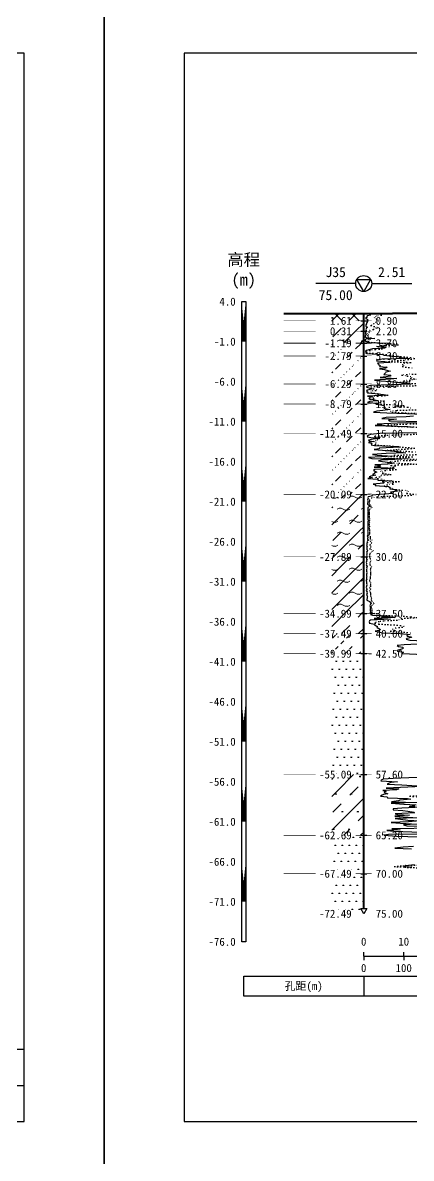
# Model space of a CAD drawing. Extents: x -37 to 3540, y -1485 to 297.
# Drawn here: x 1302.6 to 1399.8, y -291.2 to -7.4 of the extents above; entities that cross this region are included whole.
import ezdxf
from ezdxf.enums import TextEntityAlignment as Align

# ---------------------------------------------------------------- set-up
doc = ezdxf.new("R2010")
doc.units = 0
doc.linetypes.add('DOT', pattern=[6.35, 0, -6.35])
doc.layers.get('0').update_dxf_attribs({"linetype": 'CONTINUOUS'})
for name, color, linetype in [('CURVE', 200, 'CONTINUOUS'), ('FRAME', 7, 'CONTINUOUS'), ('HOLE', 41, 'CONTINUOUS'), ('RULER', 7, 'CONTINUOUS'), ('STRATUM', 241, 'CONTINUOUS')]:
    doc.layers.add(name, color=color, linetype=linetype)
doc.layers.add('HATCH', color=7, linetype='CONTINUOUS', lineweight=13)
doc.styles.add('ST', font='')
doc.styles.get('ST').set_extended_font_data('SimSun')
pattern_1 = [(45, (1478.7585, -297), (-4.24264, 4.24264), [10, 0]), (45, (1479.8195, -300.182), (-2.12132, 6.36396), [3, -3])]
pattern_2 = [(45, (1478.7585, -297), (-4.24264, 4.24264), [10, 0]), (45, (1479.8195, -300.182), (-2.12132, 6.36396), [3, -3]), (26.565, (1479.8326, -297.2536), (5.999823, 5.999812), [0.567, -12.849]), (0, (1479.2656, -297.2536), (0, 6), [0.567, -5.433]), (26.565, (1477.1772, -297), (5.999823, 5.999812), [0.567, -12.849]), (0, (1477.6843, -296.7464), (0, 6), [0.567, -5.433]), (153.435, (1479.2656, -297.2536), (-5.999818, -5e-06), [1.134, -12.2826]), (26.565, (1482.8326, -294.2536), (5.999823, 5.999812), [0.567, -12.849]), (0, (1482.2656, -294.2536), (0, 6), [0.567, -5.433]), (26.565, (1480.1772, -294), (5.999823, 5.999812), [0.567, -12.849]), (0, (1480.6843, -293.7464), (0, 6), [0.567, -5.433]), (153.435, (1482.2656, -294.2536), (-5.999818, -5e-06), [1.134, -12.2826])]
pattern_3 = [(45, (1478.7585, -297), (-7e-07, 6.99998), [1.97196, -7.92754]), (45, (1481.5713, -294.171), (-7e-07, 6.99998), [1.99367, -7.90583]), (45, (1483.826, -291.918), (-7e-07, 6.99998), [1.8136, -8.08588]), (26.565, (1478.7585, -293.5), (7, 7), [0.0965, -15.55598]), (36.8699, (1479.4585, -292.8), (7, 7), [0.19775, -34.80225]), (315, (1482.2585, -290.024), (6.99998, 1e-06), [0.03305, -9.86644]), (26.565, (1482.2585, -297), (7, 7), [0.14475, -15.50773]), (26.565, (1482.9585, -296.3), (7, 7), [0.10528, -15.5472]), (90, (1483.3085, -295.95), (-7, -5e-07), [0.02877, -6.97123]), (26.565, (1483.6585, -295.6), (7, 7), [0.091, -31.21394]), (36.8699, (1484.3585, -294.9), (7, 7), [0.1107, -34.8893]), (45, (1485.0585, -294.2), (-2e-07, 6.99998), [0.10911, -9.79038]), (315, (1485.6726, -293.452), (6.99998, 1e-06), [0.03305, -9.86644]), (36.8699, (1480.1585, -292.1), (7, 7), [0.10224, -34.89776]), (53.1301, (1480.8585, -291.4), (14, 21), [0.13438, -34.86562]), (53.1301, (1481.5585, -290.7), (14, 21), [0.12625, -34.87375])]
pattern_4 = [(82.875, (1477.9239, -298.206), (0.000369, 10.000176), [0.0893, -80.5337]), (143.13, (1478.0249, -298.2818), (-29.999964, 20.000054), [0.12627, -49.87373]), (172.875, (1478.2021, -298.304), (-70.000246, 9.99966), [0.17857, -80.44443]), (206.565, (1478.3805, -298.2147), (-9.9997, -9.99969), [0.19954, -22.16046]), (243.435, (1478.4698, -298.0363), (9e-06, -9.9997), [0.19954, -22.16146]), (255.964, (1478.559, -297.679), (-0.0002, -9.9995), [0.36813, -40.86287]), (255.964, (1478.869, -296.439), (-0.0002, -9.9995), [1.2784, -39.9526]), (255.964, (1478.9376, -296.165), (-0.0002, -9.9995), [0.28235, -40.94865]), (216.87, (1479.1278, -295.9108), (-9.999982, -10.000018), [0.12627, -49.87373]), (243.435, (1479.027, -295.9865), (9e-06, -9.9997), [0.19954, -22.16146]), (206.565, (1479.3063, -295.8215), (-9.9997, -9.99969), [0.19954, -22.16046]), (172.875, (1479.4835, -295.8437), (-70.000246, 9.99966), [0.17857, -80.44443]), (143.13, (1479.5845, -295.9194), (-29.999964, 20.000054), [0.12627, -49.87373]), (82.875, (1479.5734, -296.008), (0.000369, 10.000176), [0.0893, -80.5337]), (0, (1478.429, -296.66), (0, 10), [0.89286, -9.10714]), (0, (1478.7835, -297), (1, 2), [0, -1.75]), (0, (1478.7585, -296.975), (1, 2), [0, -1.75]), (0, (1478.7585, -297), (1, 2), [0, -1.75]), (0, (1478.7335, -297), (1, 2), [0, -1.75]), (0, (1478.7585, -297.025), (1, 2), [0, -1.75])]

# ---------------------------------------------------------------- blocks, each defined once
blk = doc.blocks.new('图签_A3长')
for p, q in [((0, 18), (-380, 18)), ((0, 0), (0, 18)), ((-320, 9), (0, 9)), ((-380, 0), (0, 0))]:
    blk.add_line(p, q)
at = {"style": 'ST'}
for tag, p in [('01＿单位名称', (-349.98, 8.36)), ('02＿工程名称', (-271.3, 5.16)), ('04＿工程编号', (-176.51, 4.65)), ('05＿日期', (-35.59, 4.65)), ('06＿图号', (-11.16, 4.91))]:
    blk.add_attdef(tag, text='', height=3.5, dxfattribs=at).set_placement(p, align=Align.MIDDLE_CENTER)
at = {"style": 'ST', "width": 0.85}
blk.add_attdef('03＿图件名称', text='', height=3, dxfattribs=at).set_placement((-205.49, 5.05), align=Align.MIDDLE_CENTER)
blk = doc.blocks.new('H_cpt_hole')
for p, q in [((-1.73, 1), (1.73, 1)), ((0, -2), (-1.73, 1)), ((1.73, 1), (0, -2))]:
    blk.add_line(p, q)
blk.add_circle((0, 0), 2)

msp = doc.modelspace()

# ---------------------------------------------------------------- hatches: boundary and pattern name
at = {"layer": 'HATCH'}
h = msp.add_hatch(dxfattribs=at)
h.set_pattern_fill('STT', color=50, style=0)
h.set_pattern_definition([(45, (1478.7585, -297), (-2.12132, 2.12132), [10, 0]), (135, (1478.7585, -297), (-2.12132, -2.12132), [10, 0])])
h.paths.add_polyline_path([(1387.85, -80.08), (1379.85, -80.08), (1379.85, -81.88), (1387.85, -81.88)])
h.paths.add_polyline_path([(1378.64, -83.36), (1385.34, -83.36), (1385.34, -80.43), (1378.64, -80.43)], flags=9)
h = msp.add_hatch(dxfattribs=at)
h.set_pattern_fill('FZNT', color=32, style=0)
h.set_pattern_definition(pattern_1)
h.paths.add_polyline_path([(1387.85, -81.88), (1379.85, -81.88), (1379.85, -84.48), (1387.85, -84.48)])
h.paths.add_polyline_path([(1378.64, -85.96), (1385.34, -85.96), (1385.34, -83.03), (1378.64, -83.03)], flags=9)
h.paths.add_polyline_path([(1378.64, -83.36), (1385.34, -83.36), (1385.34, -80.43), (1378.64, -80.43)], flags=9)
h = msp.add_hatch(dxfattribs=at)
h.set_pattern_fill('YNFNT', color=251, style=0)
h.set_pattern_definition(pattern_2)
h.paths.add_polyline_path([(1387.85, -84.48), (1379.85, -84.48), (1379.85, -87.48), (1387.85, -87.48)])
h.paths.add_polyline_path([(1377.21, -88.96), (1385.34, -88.96), (1385.34, -86.03), (1377.21, -86.03)], flags=9)
h.paths.add_polyline_path([(1378.64, -85.96), (1385.34, -85.96), (1385.34, -83.03), (1378.64, -83.03)], flags=9)
h = msp.add_hatch(dxfattribs=at)
h.set_pattern_fill('SZFT', color=52, style=0)
h.set_pattern_definition(pattern_3)
h.paths.add_polyline_path([(1387.85, -87.48), (1379.85, -87.48), (1379.85, -90.68), (1387.85, -90.68)])
h.paths.add_polyline_path([(1377.21, -92.16), (1385.34, -92.16), (1385.34, -89.23), (1377.21, -89.23)], flags=9)
h.paths.add_polyline_path([(1377.21, -88.96), (1385.34, -88.96), (1385.34, -86.03), (1377.21, -86.03)], flags=9)
h = msp.add_hatch(dxfattribs=at)
h.set_pattern_fill('SZFT', color=52, style=0)
h.set_pattern_definition(pattern_3)
h.paths.add_polyline_path([(1387.85, -90.68), (1379.85, -90.68), (1379.85, -97.68), (1387.85, -97.68)])
h.paths.add_polyline_path([(1377.21, -99.16), (1385.34, -99.16), (1385.34, -96.23), (1377.21, -96.23)], flags=9)
h.paths.add_polyline_path([(1377.21, -92.16), (1385.34, -92.16), (1385.34, -89.23), (1377.21, -89.23)], flags=9)
h = msp.add_hatch(dxfattribs=at)
h.set_pattern_fill('SZFT', color=52, style=0)
h.set_pattern_definition(pattern_3)
h.paths.add_polyline_path([(1387.85, -97.68), (1379.85, -97.68), (1379.85, -102.68), (1387.85, -102.68)])
h.paths.add_polyline_path([(1377.21, -104.16), (1385.34, -104.16), (1385.34, -101.23), (1377.21, -101.23)], flags=9)
h.paths.add_polyline_path([(1377.21, -99.16), (1385.34, -99.16), (1385.34, -96.23), (1377.21, -96.23)], flags=9)
h = msp.add_hatch(dxfattribs=at)
h.set_pattern_fill('SZFT', color=52, style=0)
h.set_pattern_definition(pattern_3)
h.paths.add_polyline_path([(1387.85, -102.68), (1379.85, -102.68), (1379.85, -110.08), (1387.85, -110.08)])
h.paths.add_polyline_path([(1375.78, -111.56), (1385.34, -111.56), (1385.34, -108.63), (1375.78, -108.63)], flags=9)
h.paths.add_polyline_path([(1377.21, -104.16), (1385.34, -104.16), (1385.34, -101.23), (1377.21, -101.23)], flags=9)
h = msp.add_hatch(dxfattribs=at)
h.set_pattern_fill('SZFT', color=52, style=0)
h.set_pattern_definition(pattern_3)
h.paths.add_polyline_path([(1387.85, -110.08), (1379.85, -110.08), (1379.85, -125.28), (1387.85, -125.28)])
h.paths.add_polyline_path([(1375.78, -126.76), (1385.34, -126.76), (1385.34, -123.83), (1375.78, -123.83)], flags=9)
h.paths.add_polyline_path([(1375.78, -111.56), (1385.34, -111.56), (1385.34, -108.63), (1375.78, -108.63)], flags=9)
h = msp.add_hatch(dxfattribs=at)
h.set_pattern_fill('YNFNT', color=251, style=0)
h.set_pattern_definition(pattern_2)
h.paths.add_polyline_path([(1387.85, -125.28), (1379.85, -125.28), (1379.85, -140.88), (1387.85, -140.88)])
h.paths.add_polyline_path([(1375.78, -142.36), (1385.34, -142.36), (1385.34, -139.43), (1375.78, -139.43)], flags=9)
h.paths.add_polyline_path([(1375.78, -126.76), (1385.34, -126.76), (1385.34, -123.83), (1375.78, -123.83)], flags=9)
h = msp.add_hatch(dxfattribs=at)
h.set_pattern_fill('YNNT', color=251, style=0)
h.set_pattern_definition([(45, (1478.7585, -297), (-2.12132, 2.12132), [10, 0]), (26.565, (1479.8326, -297.2536), (5.999823, 5.999812), [0.567, -12.849]), (0, (1479.2656, -297.2536), (0, 6), [0.567, -5.433]), (26.565, (1477.1772, -297), (5.999823, 5.999812), [0.567, -12.849]), (0, (1477.6843, -296.7464), (0, 6), [0.567, -5.433]), (153.435, (1479.2656, -297.2536), (-5.999818, -5e-06), [1.134, -12.2826]), (26.565, (1482.8326, -294.2536), (5.999823, 5.999812), [0.567, -12.849]), (0, (1482.2656, -294.2536), (0, 6), [0.567, -5.433]), (26.565, (1480.1772, -294), (5.999823, 5.999812), [0.567, -12.849]), (0, (1480.6843, -293.7464), (0, 6), [0.567, -5.433]), (153.435, (1482.2656, -294.2536), (-5.999818, -5e-06), [1.134, -12.2826])])
h.paths.add_polyline_path([(1387.85, -140.88), (1379.85, -140.88), (1379.85, -155.08), (1387.85, -155.08)])
h.paths.add_polyline_path([(1375.78, -156.56), (1385.34, -156.56), (1385.34, -153.63), (1375.78, -153.63)], flags=9)
h.paths.add_polyline_path([(1375.78, -142.36), (1385.34, -142.36), (1385.34, -139.43), (1375.78, -139.43)], flags=9)
h = msp.add_hatch(dxfattribs=at)
h.set_pattern_fill('FZNT', color=32, style=0)
h.set_pattern_definition(pattern_1)
h.paths.add_polyline_path([(1387.85, -155.08), (1379.85, -155.08), (1379.85, -160.08), (1387.85, -160.08)])
h.paths.add_polyline_path([(1375.78, -161.56), (1385.34, -161.56), (1385.34, -158.63), (1375.78, -158.63)], flags=9)
h.paths.add_polyline_path([(1375.78, -156.56), (1385.34, -156.56), (1385.34, -153.63), (1375.78, -153.63)], flags=9)
h = msp.add_hatch(dxfattribs=at)
h.set_pattern_fill('NZFT', color=52, style=0)
h.set_pattern_definition([(45, (1478.7585, -297), (-6e-07, 6.99998), [0.9473, -8.9522]), (45, (1480.1585, -295.6), (-6e-07, 6.99998), [0.9869, -8.9126]), (45, (1481.5585, -294.2), (-6e-07, 6.99998), [1.06018, -8.8393]), (45, (1482.9585, -292.8), (-6e-07, 6.99998), [0.94918, -8.95032]), (45, (1484.3585, -291.4), (-6e-07, 6.99998), [1.0365, -8.863]), (45, (1482.2585, -297), (-6e-07, 6.99998), [1.01335, -8.88615]), (45, (1483.6585, -295.6), (-6e-07, 6.99998), [1.07896, -12.12037]), (45, (1485.0585, -294.2), (-6e-07, 6.99998), [0.99882, -8.90067]), (45, (1479.4585, -292.8), (-4e-07, 6.99998), [1.05533, -8.84416]), (45, (1480.8585, -291.4), (-4e-07, 6.99998), [1.0365, -8.863])])
h.paths.add_polyline_path([(1387.85, -160.08), (1379.85, -160.08), (1379.85, -165.08), (1387.85, -165.08)])
h.paths.add_polyline_path([(1375.78, -166.56), (1385.34, -166.56), (1385.34, -163.63), (1375.78, -163.63)], flags=9)
h.paths.add_polyline_path([(1375.78, -161.56), (1385.34, -161.56), (1385.34, -158.63), (1375.78, -158.63)], flags=9)
h = msp.add_hatch(dxfattribs=at)
h.set_pattern_fill('FS', color=142, style=0)
h.set_pattern_definition(pattern_4)
h.paths.add_polyline_path([(1387.85, -165.08), (1379.85, -165.08), (1379.85, -195.28), (1387.85, -195.28)])
h.paths.add_polyline_path([(1375.78, -196.76), (1385.34, -196.76), (1385.34, -193.83), (1375.78, -193.83)], flags=9)
h.paths.add_polyline_path([(1375.78, -166.56), (1385.34, -166.56), (1385.34, -163.63), (1375.78, -163.63)], flags=9)
h = msp.add_hatch(dxfattribs=at)
h.set_pattern_fill('FZNT', color=32, style=0)
h.set_pattern_definition(pattern_1)
h.paths.add_polyline_path([(1387.85, -195.28), (1379.85, -195.28), (1379.85, -210.48), (1387.85, -210.48)])
h.paths.add_polyline_path([(1375.78, -211.96), (1385.34, -211.96), (1385.34, -209.03), (1375.78, -209.03)], flags=9)
h.paths.add_polyline_path([(1375.78, -196.76), (1385.34, -196.76), (1385.34, -193.83), (1375.78, -193.83)], flags=9)
h = msp.add_hatch(dxfattribs=at)
h.set_pattern_fill('FS', color=32, scale=2.2, style=0)
h.set_pattern_definition([(82.875, (1476.9223, -299.6533), (0.00081, 22.00039), [0.1964, -177.1742]), (143.13, (1477.1446, -299.82), (-65.99992, 44.00012), [0.2778, -109.7222]), (172.875, (1477.5344, -299.8687), (-154.00054, 21.999253), [0.3929, -176.9777]), (206.565, (1477.927, -299.672), (-21.99935, -21.9993), [0.439, -48.753]), (243.435, (1478.123, -299.28), (2e-05, -21.9993), [0.439, -48.7552]), (255.964, (1478.32, -298.494), (-0.00044, -21.9989), [0.8099, -89.8983]), (255.964, (1479.002, -295.7656), (-0.00044, -21.9989), [2.8124, -87.8958]), (255.964, (1479.1525, -295.163), (-0.00044, -21.9989), [0.6212, -90.087]), (216.87, (1479.571, -294.6037), (-21.99996, -22.00004), [0.2778, -109.7222]), (243.435, (1479.349, -294.77), (2e-05, -21.9993), [0.439, -48.7552]), (206.565, (1479.964, -294.407), (-21.99935, -21.9993), [0.439, -48.753]), (172.875, (1480.3535, -294.456), (-154.00054, 21.999253), [0.3929, -176.9777]), (143.13, (1480.5758, -294.6228), (-65.99992, 44.00012), [0.2778, -109.7222]), (82.875, (1480.5514, -294.8177), (0.00081, 22.00039), [0.1964, -177.1742]), (0, (1478.033, -296.252), (0, 22), [1.9643, -20.0357]), (0, (1478.8135, -297), (2.2, 4.4), [0, -3.85]), (0, (1478.7585, -296.945), (2.2, 4.4), [0, -3.85]), (0, (1478.7585, -297), (2.2, 4.4), [0, -3.85]), (0, (1478.7035, -297), (2.2, 4.4), [0, -3.85]), (0, (1478.7585, -297.055), (2.2, 4.4), [0, -3.85])])
h.paths.add_polyline_path([(1387.85, -195.28), (1379.85, -195.28), (1379.85, -210.48), (1387.85, -210.48)])
h.paths.add_polyline_path([(1375.78, -211.96), (1385.34, -211.96), (1385.34, -209.03), (1375.78, -209.03)], flags=9)
h.paths.add_polyline_path([(1375.78, -196.76), (1385.34, -196.76), (1385.34, -193.83), (1375.78, -193.83)], flags=9)
h = msp.add_hatch(dxfattribs=at)
h.set_pattern_fill('FS', color=142, style=0)
h.set_pattern_definition(pattern_4)
h.paths.add_polyline_path([(1387.85, -210.48), (1379.85, -210.48), (1379.85, -220.08), (1387.85, -220.08)])
h.paths.add_polyline_path([(1375.78, -221.56), (1385.34, -221.56), (1385.34, -218.63), (1375.78, -218.63)], flags=9)
h.paths.add_polyline_path([(1375.78, -211.96), (1385.34, -211.96), (1385.34, -209.03), (1375.78, -209.03)], flags=9)
h = msp.add_hatch(dxfattribs=at)
h.set_pattern_fill('FS', color=142, style=0)
h.set_pattern_definition(pattern_4)
h.paths.add_polyline_path([(1387.85, -220.08), (1379.85, -220.08), (1379.85, -230.08), (1387.85, -230.08), (1387.1, -228.78), (1387.85, -228.78)])
h.paths.add_polyline_path([(1375.78, -231.56), (1385.34, -231.56), (1385.34, -228.63), (1375.78, -228.63)], flags=9)
h.paths.add_polyline_path([(1375.78, -221.56), (1385.34, -221.56), (1385.34, -218.63), (1375.78, -218.63)], flags=9)

# ---------------------------------------------------------------- linework, layer by layer
at = {"layer": 'CURVE', "color": 30, "linetype": 'Continuous'}
for points in [[(1389.6, -80.48), (1388.72, -80.68), (1388.64, -80.88), (1388.61, -81.08), (1388.32, -81.28), (1388.69, -81.48), (1388.85, -81.68), (1388.83, -81.88), (1388.79, -82.08), (1388.64, -82.28), (1388.58, -82.48), (1388.52, -82.68), (1388.42, -82.88), (1388.37, -83.08), (1388.41, -83.28), (1388.8, -83.48), (1388.56, -83.68), (1388.5, -83.88), (1388.37, -84.08), (1388.46, -84.28), (1388.29, -84.48), (1388.38, -84.68), (1388.29, -84.88), (1388.27, -85.08), (1388.52, -85.28), (1388.28, -85.48), (1388.33, -85.68), (1388.17, -85.88), (1388.45, -86.08), (1390.6, -86.28), (1388.4, -86.48), (1388.26, -86.68), (1388.23, -86.88), (1388.46, -87.08), (1389.29, -87.28), (1394.45, -87.48), (1394.5, -87.68), (1393.36, -87.88), (1393.45, -88.08), (1392.03, -88.28), (1393.48, -88.48), (1393.09, -88.68), (1390.04, -88.88), (1389.46, -89.08), (1388.52, -89.28), (1388.3, -89.48), (1388.42, -89.68), (1388.27, -89.88), (1388.61, -90.08), (1392.71, -90.28), (1392.99, -90.48), (1394.88, -90.68), (1396.94, -90.88), (1396.75, -91.08), (1399.35, -91.28), (1392.47, -91.48), (1391.16, -91.68), (1391.09, -91.88), (1393.13, -92.08), (1394.5, -92.28), (1391.27, -92.48), (1391.64, -92.68), (1391.56, -92.88), (1391.95, -93.08), (1391.81, -93.28), (1393.71, -93.48), (1393.3, -93.68), (1391.77, -93.88), (1393.02, -94.08), (1393.92, -94.28), (1394.59, -94.48), (1393.36, -94.68), (1393.27, -94.88), (1393.13, -95.08), (1392.86, -95.28), (1394.6, -95.48), (1394.5, -95.68), (1393.46, -95.88), (1392.01, -96.08), (1396.15, -96.28), (1394.61, -96.48), (1390.57, -96.68), (1392.2, -96.88), (1394.5, -97.08), (1396.82, -97.28), (1398.79, -97.48), (1399.61, -97.68), (1394.83, -97.88), (1389.55, -98.08), (1388.61, -98.28), (1388.58, -98.48), (1389.55, -98.68), (1389.86, -98.88), (1389.35, -99.08), (1388.58, -99.28), (1388.68, -99.48), (1388.6, -99.68), (1388.84, -99.88), (1390.69, -100.08), (1392.83, -100.28), (1393.88, -100.48), (1388.77, -100.68), (1389.97, -100.88), (1389.4, -101.08), (1389.12, -101.28), (1389.84, -101.48), (1390.94, -101.68), (1390.95, -101.88), (1389.39, -102.08), (1388.82, -102.28), (1391.46, -102.48), (1390.87, -102.68), (1392.1, -102.88), (1392.93, -103.08), (1392.94, -103.28), (1393.11, -103.48), (1392.88, -103.68), (1393.43, -103.88), (1394.44, -104.08), (1392.64, -104.28), (1391.14, -104.48), (1390.29, -104.68), (1393.64, -104.88), (1398.65, -105.08), (1404.45, -105.28)], [(1406.87, -107.28), (1396.34, -107.48), (1391.22, -107.68), (1392.5, -107.88), (1390.72, -108.08), (1398.87, -108.28), (1400.12, -108.48)], [(1400.29, -105.68), (1398.51, -105.88), (1393.51, -106.08), (1392.38, -106.28), (1396.06, -106.48), (1394.03, -106.68), (1394.29, -106.88), (1402.52, -107.08)], [(1401.52, -109.88), (1391.88, -110.08), (1389.57, -110.28), (1389.13, -110.48), (1388.7, -110.68), (1388.77, -110.88), (1389.66, -111.08), (1391.87, -111.28), (1390.24, -111.48), (1389.05, -111.68), (1389.3, -111.88), (1390.36, -112.08), (1389.07, -112.28), (1389.74, -112.48), (1389.86, -112.68), (1389.68, -112.88), (1390.53, -113.08), (1396.53, -113.28), (1396.93, -113.48), (1391.75, -113.68), (1391.72, -113.88), (1390.44, -114.08), (1393.55, -114.28), (1395.43, -114.48), (1397.18, -114.68), (1398.39, -114.88), (1393.47, -115.08), (1390.02, -115.28), (1391.18, -115.48), (1395.05, -115.68), (1392.34, -115.88), (1389.07, -116.08), (1389.89, -116.28), (1397.33, -116.48), (1392.29, -116.68), (1391.58, -116.88), (1392.57, -117.08), (1394.48, -117.28), (1395.5, -117.48), (1393.92, -117.68), (1390.66, -117.88), (1391.87, -118.08), (1392.07, -118.28), (1390.45, -118.48), (1395.57, -118.68), (1393.73, -118.88), (1390.65, -119.08), (1390.29, -119.28), (1390.67, -119.48), (1391.16, -119.68), (1390.57, -119.88), (1390.57, -120.08), (1390.03, -120.28), (1390.92, -120.48), (1389.67, -120.68), (1389.25, -120.88), (1390.04, -121.08), (1388.92, -121.28), (1391.4, -121.48), (1391.42, -121.68), (1394.87, -121.88), (1392.46, -122.08), (1392.93, -122.28), (1392.8, -122.48), (1390.18, -122.68), (1390.89, -122.88), (1390.76, -123.08), (1394.05, -123.28), (1394.33, -123.48), (1394.51, -123.68), (1394.35, -123.88), (1395.75, -124.08), (1396.05, -124.28), (1396.29, -124.48), (1394.59, -124.68), (1394.84, -124.88), (1395.18, -125.08), (1391.92, -125.28), (1390.01, -125.48), (1389.82, -125.68), (1388.98, -125.88), (1388.92, -126.08), (1389.01, -126.28), (1388.89, -126.48), (1388.84, -126.68), (1388.88, -126.88), (1388.88, -127.08), (1388.86, -127.28), (1388.83, -127.48), (1388.83, -127.68), (1389.04, -127.88), (1389.19, -128.08), (1389.37, -128.28), (1389.01, -128.48), (1388.91, -128.68), (1388.9, -128.88), (1388.88, -129.08), (1388.9, -129.28), (1388.93, -129.48), (1388.88, -129.68), (1388.88, -129.88), (1388.91, -130.08), (1388.91, -130.28), (1388.92, -130.48), (1388.91, -130.68), (1388.9, -130.88), (1388.9, -131.08), (1388.92, -131.28), (1388.91, -131.48), (1388.93, -131.68), (1388.93, -131.88), (1388.86, -132.08), (1388.87, -132.28), (1388.87, -132.48), (1388.91, -132.68), (1388.89, -132.88), (1388.88, -133.08), (1388.89, -133.28), (1388.9, -133.48), (1388.86, -133.68), (1388.88, -133.88), (1388.87, -134.08), (1388.88, -134.28), (1388.84, -134.48), (1388.87, -134.68), (1388.89, -134.88), (1388.86, -135.08), (1388.86, -135.28), (1388.92, -135.48), (1388.71, -135.68), (1388.89, -135.88), (1388.86, -136.08), (1388.84, -136.28), (1388.8, -136.48), (1389.16, -136.68), (1388.81, -136.88), (1388.7, -137.08), (1388.78, -137.28), (1388.65, -137.48), (1388.67, -137.68), (1388.65, -137.88), (1388.57, -138.08), (1388.7, -138.28), (1388.61, -138.48), (1388.65, -138.68), (1388.61, -138.88), (1388.64, -139.08), (1388.89, -139.28), (1388.68, -139.48), (1388.58, -139.68), (1388.64, -139.88), (1388.61, -140.08), (1388.6, -140.28), (1388.59, -140.48), (1388.62, -140.68), (1388.6, -140.88), (1388.62, -141.08), (1388.59, -141.28), (1388.55, -141.48), (1388.72, -141.68), (1388.59, -141.88), (1388.52, -142.08), (1388.51, -142.28), (1388.53, -142.48), (1388.52, -142.68), (1388.51, -142.88), (1388.54, -143.08), (1388.7, -143.28), (1388.6, -143.48), (1388.59, -143.68), (1388.6, -143.88), (1388.52, -144.08), (1388.54, -144.28), (1388.59, -144.48), (1388.65, -144.68), (1388.56, -144.88), (1388.6, -145.08), (1388.55, -145.28), (1388.59, -145.48), (1388.57, -145.68), (1388.6, -145.88), (1388.59, -146.08), (1388.56, -146.28), (1388.61, -146.48), (1388.51, -146.68), (1388.51, -146.88), (1388.53, -147.08), (1388.59, -147.28), (1388.59, -147.48), (1388.65, -147.68), (1388.57, -147.88), (1388.6, -148.08), (1388.54, -148.28), (1388.49, -148.48), (1388.58, -148.68), (1388.6, -148.88), (1388.6, -149.08), (1388.5, -149.28), (1388.55, -149.48), (1388.74, -149.68), (1388.63, -149.88), (1388.68, -150.08), (1388.59, -150.28), (1388.67, -150.48), (1388.68, -150.68), (1388.82, -150.88), (1388.72, -151.08), (1388.71, -151.28), (1388.65, -151.48), (1388.67, -151.68), (1388.95, -151.88), (1389.39, -152.08), (1389.48, -152.28), (1389.77, -152.48), (1389.52, -152.68), (1389.45, -152.88), (1389.39, -153.08), (1389.44, -153.28), (1389.45, -153.48), (1389.67, -153.68), (1389.46, -153.88), (1389.47, -154.08), (1389.46, -154.28), (1389.67, -154.48), (1389.51, -154.68), (1389.51, -154.88), (1390.54, -155.08), (1389.56, -155.28), (1390.02, -155.48), (1395.02, -155.68), (1392.3, -155.88), (1395.6, -156.08), (1390.47, -156.28), (1394.56, -156.48), (1389.53, -156.68), (1389.34, -156.88), (1389.21, -157.08), (1389.32, -157.28), (1389.2, -157.48), (1390.66, -157.68), (1390.57, -157.88), (1390.82, -158.08), (1391.31, -158.28), (1391.12, -158.48), (1391.49, -158.68), (1391.78, -158.88), (1392.07, -159.08), (1391.76, -159.28), (1390.69, -159.48), (1391.86, -159.68), (1392.51, -159.88), (1396.98, -160.08), (1399.48, -160.28), (1398.62, -160.48), (1398.71, -160.68), (1399.7, -160.88), (1399.77, -161.08), (1398.61, -161.28), (1398.48, -161.48), (1399.38, -161.68), (1402.68, -161.88)], [(1401.31, -162.68), (1397.96, -162.88), (1396.2, -163.08), (1396.59, -163.28), (1397.63, -163.48), (1397.74, -163.68), (1397.55, -163.88), (1397.04, -164.08), (1396.19, -164.28), (1396.31, -164.48), (1397.81, -164.68), (1397.44, -164.88), (1397.54, -165.08), (1402.83, -165.28)], [(1402.37, -198.28), (1398.89, -198.48), (1393.45, -198.68), (1396.62, -198.88), (1396.05, -199.08), (1392.67, -199.28), (1393.44, -199.48), (1392.99, -199.68), (1393.19, -199.88), (1393.92, -200.08), (1392.79, -200.28), (1392.44, -200.48), (1392.04, -200.68), (1393.72, -200.88), (1393.77, -201.08), (1398.77, -201.28), (1399.61, -201.48), (1396.89, -201.68), (1396.59, -201.88), (1394.83, -202.08), (1401.79, -202.28), (1394.69, -202.48), (1397.91, -202.68), (1400.98, -202.88)], [(1405.9, -195.88), (1399.12, -196.08), (1395.2, -196.28), (1392.68, -196.48), (1392.2, -196.68), (1392.11, -196.88), (1396.27, -197.08), (1394.6, -197.28), (1394.19, -197.48), (1393.73, -197.68), (1397.37, -197.88), (1401.17, -198.08)], [(1400.61, -203.08), (1399.18, -203.28), (1402.3, -203.48), (1397.36, -203.68), (1395.26, -203.88), (1395.18, -204.08), (1397.63, -204.28), (1398.91, -204.48), (1400.5, -204.68)], [(1400.66, -204.88), (1395.76, -205.08), (1396.27, -205.28), (1399.31, -205.48), (1395.6, -205.68), (1397.76, -205.88), (1401.35, -206.08), (1395.74, -206.28), (1397.04, -206.48), (1398.89, -206.68), (1401.85, -206.88), (1399.05, -207.08), (1394.7, -207.28), (1397.05, -207.48), (1401.18, -207.68), (1397.77, -207.88), (1398.61, -208.08), (1404.45, -208.28)], [(1405.98, -208.68), (1394.91, -208.88), (1396.94, -209.08), (1393.64, -209.28), (1395.37, -209.48), (1402.13, -209.68)], [(1408.18, -210.08), (1394.05, -210.28), (1392.98, -210.48), (1396.06, -210.68), (1401.76, -210.88)], [(1400.3, -213.28), (1397.7, -213.48), (1395.66, -213.68), (1399.83, -213.88)], [(1400.59, -217.88), (1398.34, -218.08), (1397.97, -218.28), (1399.88, -218.48)]]:
    msp.add_lwpolyline(points, dxfattribs=at)
at = {"layer": 'CURVE', "color": 100, "linetype": 'DOT', "ltscale": 0.1}
for points in [[(1392.21, -80.48), (1391.12, -80.68), (1390.82, -80.88), (1390.48, -81.08), (1390.93, -81.28), (1390.97, -81.48), (1391.35, -81.68), (1391.55, -81.88), (1391.24, -82.08), (1390.91, -82.28), (1390.38, -82.48), (1390.37, -82.68), (1389.82, -82.88), (1389.69, -83.08), (1390.46, -83.28), (1391.24, -83.48), (1390.92, -83.68), (1390.46, -83.88), (1390.19, -84.08), (1389.36, -84.28), (1389.14, -84.48), (1389.16, -84.68), (1389.22, -84.88), (1388.69, -85.08), (1389.04, -85.28), (1388.83, -85.48), (1388.85, -85.68), (1388.94, -85.88), (1389.55, -86.08), (1389.51, -86.28), (1389.53, -86.48), (1389.18, -86.68), (1388.6, -86.88), (1389.04, -87.08), (1389.86, -87.28), (1392.45, -87.48), (1396.15, -87.68), (1396.41, -87.88), (1392.19, -88.08), (1391.46, -88.28), (1392.47, -88.48), (1392.73, -88.68), (1392.42, -88.88), (1390.72, -89.08), (1389.39, -89.28), (1388.56, -89.48), (1388.55, -89.68), (1388.64, -89.88), (1391.17, -90.08), (1393.45, -90.28), (1394.47, -90.48), (1396.37, -90.68), (1397.97, -90.88), (1399.57, -91.08), (1400.49, -91.28), (1399.74, -91.48), (1397.89, -91.68), (1394.99, -91.88), (1394.18, -92.08), (1399.57, -92.28), (1398, -92.48), (1397.58, -92.68), (1397.54, -92.88), (1397.84, -93.08), (1397.63, -93.28), (1398.4, -93.48), (1400.31, -93.68)], [(1399.83, -96.08), (1399.67, -96.28), (1401.48, -96.48), (1399.39, -96.68), (1398.01, -96.88), (1399.28, -97.08), (1396.09, -97.28), (1399.24, -97.48), (1402.02, -97.68)], [(1403.01, -95.08), (1398.62, -95.28), (1397.51, -95.48), (1398.78, -95.68), (1400.2, -95.88)], [(1401.57, -98.08), (1389.63, -98.28), (1389.7, -98.48), (1390.12, -98.68), (1390.34, -98.88), (1391.11, -99.08), (1390.83, -99.28), (1389.74, -99.48), (1389.08, -99.68), (1389.78, -99.88), (1391.71, -100.08), (1391.45, -100.28), (1393.84, -100.48), (1391.29, -100.68), (1390, -100.88), (1390.22, -101.08), (1390.28, -101.28), (1389.5, -101.48), (1390.49, -101.68), (1392.11, -101.88), (1392.92, -102.08), (1391.93, -102.28), (1390.84, -102.48), (1392.21, -102.68), (1395.74, -102.88), (1397.78, -103.08), (1395.74, -103.28), (1398.85, -103.48), (1399.98, -103.68)], [(1401.5, -104.08), (1395.93, -104.28), (1394.53, -104.48), (1395.05, -104.68), (1397.6, -104.88), (1403.84, -105.08)], [(1405.42, -107.48), (1398.45, -107.68), (1393.93, -107.88), (1392.8, -108.08), (1396.61, -108.28), (1402.19, -108.48)], [(1407.75, -110.08), (1398.75, -110.28), (1393.84, -110.48), (1390.51, -110.68), (1390.7, -110.88), (1391.76, -111.08), (1391.26, -111.28), (1391.34, -111.48), (1391.27, -111.68), (1390.93, -111.88), (1390.49, -112.08), (1390.95, -112.28), (1390.77, -112.48), (1390.8, -112.68), (1390.76, -112.88), (1392.96, -113.08), (1396.21, -113.28), (1397.63, -113.48), (1400.44, -113.68), (1398.88, -113.88), (1396.08, -114.08), (1393.37, -114.28), (1398.49, -114.48), (1401.11, -114.68)], [(1403.07, -115.28), (1395.58, -115.48), (1394.76, -115.68), (1399.97, -115.88), (1399.16, -116.08), (1392.93, -116.28), (1401.41, -116.48)], [(1402.29, -116.68), (1396.42, -116.88), (1394.52, -117.08), (1393.91, -117.28), (1396.73, -117.48), (1401.04, -117.68), (1396.47, -117.88), (1394.7, -118.08), (1395.87, -118.28), (1395.25, -118.48), (1394.39, -118.68), (1394.4, -118.88), (1395.91, -119.08), (1393.19, -119.28), (1392.05, -119.48), (1392.43, -119.68), (1392.93, -119.88), (1392.62, -120.08), (1394.53, -120.28), (1392.19, -120.48), (1392.22, -120.68), (1391.82, -120.88), (1390.74, -121.08), (1391.39, -121.28), (1392.41, -121.48), (1392.97, -121.68), (1394.42, -121.88), (1396.67, -122.08), (1393.88, -122.28), (1395.07, -122.48), (1395.11, -122.68), (1393.76, -122.88), (1393.02, -123.08), (1393.48, -123.28), (1394.38, -123.48), (1394.89, -123.68), (1395.09, -123.88), (1396.02, -124.08), (1398.61, -124.28), (1399, -124.48), (1398.84, -124.68), (1398.59, -124.88), (1398.72, -125.08), (1400.98, -125.28), (1399.7, -125.48), (1395.23, -125.68), (1391.22, -125.88), (1389.98, -126.08), (1389.77, -126.28), (1389.35, -126.48), (1389.29, -126.68), (1389.3, -126.88), (1389.29, -127.08), (1389.21, -127.28), (1389.19, -127.48), (1389.32, -127.68), (1389.46, -127.88), (1389.58, -128.08), (1389.65, -128.28), (1389.95, -128.48), (1389.69, -128.68), (1389.47, -128.88), (1389.27, -129.08), (1389.23, -129.28), (1389.26, -129.48), (1389.25, -129.68), (1389.23, -129.88), (1389.23, -130.08), (1389.23, -130.28), (1389.27, -130.48), (1389.23, -130.68), (1389.22, -130.88), (1389.23, -131.08), (1389.33, -131.28), (1389.35, -131.48), (1389.31, -131.68), (1389.26, -131.88), (1389.25, -132.08), (1389.28, -132.28), (1389.22, -132.48), (1389.21, -132.68), (1389.22, -132.88), (1389.23, -133.08), (1389.3, -133.28), (1389.26, -133.48), (1389.26, -133.68), (1389.26, -133.88), (1389.27, -134.08), (1389.34, -134.28), (1389.31, -134.48), (1389.3, -134.68), (1389.31, -134.88), (1389.34, -135.08), (1389.33, -135.28), (1389.12, -135.48), (1389.43, -135.68), (1389.45, -135.88), (1389.46, -136.08), (1389.46, -136.28), (1389.46, -136.48), (1389.95, -136.68), (1389.59, -136.88), (1389.49, -137.08), (1389.85, -137.28), (1389.82, -137.48), (1389.5, -137.68), (1389.33, -137.88), (1389.53, -138.08), (1389.7, -138.28), (1389.63, -138.48), (1389.42, -138.68), (1389.34, -138.88), (1389.72, -139.08), (1390.24, -139.28), (1390.15, -139.48), (1389.91, -139.68), (1389.5, -139.88), (1389.4, -140.08), (1389.31, -140.28), (1389.3, -140.48), (1389.32, -140.68), (1389.33, -140.88), (1389.37, -141.08), (1389.43, -141.28), (1389.5, -141.48), (1389.76, -141.68), (1389.54, -141.88), (1389.52, -142.08), (1389.39, -142.28), (1389.41, -142.48), (1389.37, -142.68), (1389.38, -142.88), (1389.54, -143.08), (1389.88, -143.28), (1389.66, -143.48), (1389.59, -143.68), (1389.55, -143.88), (1389.5, -144.08), (1389.62, -144.28), (1389.54, -144.48), (1389.55, -144.68), (1389.52, -144.88), (1389.52, -145.08), (1389.59, -145.28), (1389.59, -145.48), (1389.54, -145.68), (1389.45, -145.88), (1389.45, -146.08), (1389.46, -146.28), (1389.42, -146.48), (1389.36, -146.68), (1389.29, -146.88), (1389.42, -147.08), (1389.57, -147.28), (1389.62, -147.48), (1389.52, -147.68), (1389.51, -147.88), (1389.53, -148.08), (1389.59, -148.28), (1389.34, -148.48), (1389.4, -148.68), (1389.53, -148.88), (1389.52, -149.08), (1389.34, -149.28), (1389.38, -149.48), (1389.47, -149.68), (1389.52, -149.88), (1389.52, -150.08), (1389.58, -150.28), (1389.59, -150.48), (1389.56, -150.68), (1389.68, -150.88), (1389.75, -151.08), (1389.78, -151.28), (1389.71, -151.48), (1389.73, -151.68), (1389.9, -151.88), (1389.86, -152.08), (1390.26, -152.28), (1390.42, -152.48), (1390.42, -152.68), (1390.06, -152.88), (1389.89, -153.08), (1389.71, -153.28), (1389.74, -153.48), (1389.83, -153.68), (1389.86, -153.88), (1389.83, -154.08), (1389.89, -154.28), (1389.88, -154.48), (1389.85, -154.68), (1389.85, -154.88), (1391.05, -155.08), (1391.93, -155.28), (1391.31, -155.48), (1397.91, -155.68), (1399.69, -155.88), (1401.05, -156.08), (1397.14, -156.28), (1397.46, -156.48), (1396.16, -156.68), (1392.82, -156.88), (1391.65, -157.08), (1390.72, -157.28), (1390.75, -157.48), (1391.72, -157.68), (1395.49, -157.88), (1397.05, -158.08), (1397.94, -158.28), (1397.44, -158.48), (1395.85, -158.68), (1395.23, -158.88), (1395.03, -159.08), (1395.43, -159.28), (1394.62, -159.48), (1397.27, -159.68), (1399.94, -159.88)], [(1402.49, -200.48), (1399.47, -200.68), (1401.29, -200.88)], [(1402.73, -217.88), (1397.84, -218.08), (1395.61, -218.28), (1398.18, -218.48), (1403.7, -218.68)]]:
    msp.add_lwpolyline(points, dxfattribs=at)
at = {"layer": 'FRAME', "color": 245, "linetype": 'Continuous'}
for p, q in [((1322.94, -297), (1322.94, 0)), ((1322.94, 0), (1322.94, -297))]:
    msp.add_line(p, q, dxfattribs=at)
at = {"layer": 'FRAME', "linetype": 'Continuous'}
for p, q in [((1302.94, -15), (622.01, -15)), ((1302.94, -282), (1302.94, -15)), ((2043.15, -15), (1342.94, -15)), ((1342.94, -15), (1342.94, -282)), ((1342.94, -282), (1878.76, -282))]:
    msp.add_line(p, q, dxfattribs=at)
at = {"layer": 'HOLE', "linetype": 'Continuous'}
for points in [[(1385.85, -72.58), (1375.85, -72.58)], [(1389.85, -72.58), (1399.85, -72.58)], [(1387.1, -81.88), (1388.6, -81.88)], [(1387.1, -84.48), (1388.6, -84.48)], [(1387.1, -87.48), (1388.6, -87.48)], [(1387.1, -90.68), (1388.6, -90.68)], [(1387.1, -97.68), (1388.6, -97.68)], [(1387.1, -102.68), (1388.6, -102.68)], [(1387.1, -110.08), (1388.6, -110.08)], [(1387.1, -125.28), (1388.6, -125.28)], [(1387.1, -140.88), (1388.6, -140.88)], [(1387.1, -155.08), (1388.6, -155.08)], [(1387.1, -160.08), (1388.6, -160.08)], [(1387.1, -165.08), (1388.6, -165.08)], [(1387.1, -195.28), (1388.6, -195.28)], [(1387.1, -210.48), (1388.6, -210.48)], [(1387.1, -220.08), (1388.6, -220.08)]]:
    msp.add_lwpolyline(points, dxfattribs=at)
at = {"layer": 'HOLE', "linetype": 'Continuous', "const_width": 0.5}
msp.add_lwpolyline([(1387.85, -80.08), (1387.85, -228.78)], dxfattribs=at)
at = {"layer": 'HOLE', "linetype": 'Continuous'}
msp.add_lwpolyline([(1387.1, -228.78), (1388.6, -228.78), (1387.85, -230.08)], close=True, dxfattribs=at)
at = {"layer": 'RULER', "linetype": 'Continuous', "const_width": 1}
for points in [[(1357.85, -77.09), (1357.85, -87.09)], [(1357.85, -97.09), (1357.85, -107.09)], [(1357.85, -117.09), (1357.85, -127.09)], [(1357.85, -137.09), (1357.85, -147.09)], [(1357.85, -157.09), (1357.85, -167.09)], [(1357.85, -177.09), (1357.85, -187.09)], [(1357.85, -197.09), (1357.85, -207.09)], [(1357.85, -217.09), (1357.85, -227.09)]]:
    msp.add_lwpolyline(points, close=True, dxfattribs=at)
at = {"layer": 'RULER', "linetype": 'Continuous'}
for points in [[(1357.35, -77.09), (1358.35, -77.09), (1358.35, -237.09), (1357.35, -237.09)], [(1357.85, -245.65), (1387.85, -245.65), (1387.85, -250.65), (1357.85, -250.65)]]:
    msp.add_lwpolyline(points, close=True, dxfattribs=at)
for points in [[(1387.85, -240.65), (1387.85, -239.65)], [(1387.85, -240.65), (1447.85, -240.65)], [(1387.85, -240.65), (1387.85, -241.65)], [(1397.85, -240.65), (1397.85, -239.65)], [(1397.85, -240.65), (1397.85, -241.65)], [(1387.85, -245.65), (1440.34, -245.65), (1440.34, -250.65), (1387.85, -250.65)]]:
    msp.add_lwpolyline(points, dxfattribs=at)
at = {"layer": 'STRATUM', "linetype": 'Continuous'}
for points, const_width in [([(1367.85, -80.08), (1387.85, -80.08), (1440.34, -79.91), (1491.21, -80.14)], 0.5), ([(1367.85, -81.88), (1375.85, -81.88)], 0.1), ([(1385.85, -81.88), (1387.85, -81.88), (1389.85, -81.87)], 0.1), ([(1367.85, -84.48), (1375.85, -84.48)], 0.1), ([(1385.85, -84.48), (1387.85, -84.48), (1389.85, -84.48)], 0.1), ([(1367.85, -87.48), (1375.85, -87.48)], 0.2), ([(1385.85, -87.48), (1387.85, -87.48), (1389.85, -87.47)], 0.2), ([(1367.85, -90.68), (1375.85, -90.68)], 0.1), ([(1385.85, -90.68), (1387.85, -90.68), (1389.85, -90.65)], 0.1), ([(1367.85, -97.68), (1375.85, -97.68)], 0.1), ([(1385.85, -97.68), (1387.85, -97.68), (1389.85, -97.62)], 0.1), ([(1367.85, -102.68), (1375.85, -102.68)], 0.1), ([(1385.85, -102.68), (1387.85, -102.68), (1389.85, -102.66)], 0.1), ([(1367.85, -110.08), (1375.85, -110.08)], 0.1), ([(1385.85, -110.08), (1387.85, -110.08), (1389.85, -110.07)], 0.1), ([(1367.85, -125.28), (1375.85, -125.28)], 0.2), ([(1385.85, -125.28), (1387.85, -125.28), (1389.85, -125.18)], 0.2), ([(1367.85, -140.88), (1375.85, -140.88)], 0.1), ([(1385.85, -140.88), (1387.85, -140.88), (1389.85, -140.89)], 0.1), ([(1367.85, -155.08), (1375.85, -155.08)], 0.2), ([(1385.85, -155.08), (1387.85, -155.08), (1389.85, -155.07)], 0.2), ([(1367.85, -160.08), (1375.85, -160.08)], 0.2), ([(1385.85, -160.08), (1387.85, -160.08), (1389.85, -160.07)], 0.2), ([(1367.85, -165.08), (1375.85, -165.08)], 0.2), ([(1385.85, -165.08), (1387.85, -165.08), (1389.85, -165.12)], 0.2), ([(1367.85, -195.28), (1375.85, -195.28)], 0.1), ([(1385.85, -195.28), (1387.85, -195.28), (1389.85, -195.3)], 0.1), ([(1367.85, -210.48), (1375.85, -210.48)], 0.1), ([(1385.85, -210.48), (1387.85, -210.48), (1389.85, -210.48)], 0.1), ([(1367.85, -220.08), (1375.85, -220.08)], 0.2), ([(1385.85, -220.08), (1387.85, -220.08), (1389.85, -220.07)], 0.2)]:
    msp.add_lwpolyline(points, dxfattribs=dict(at, const_width=const_width))

# ---------------------------------------------------------------- block references
at = {"layer": 'FRAME'}
msp.add_blockref('图签_A3长', (1302.94, -282), dxfattribs=at)
at = {"layer": 'HOLE'}
msp.add_blockref('H_cpt_hole', (1387.85, -72.58), dxfattribs=at)

# ---------------------------------------------------------------- texts
at = {"layer": 'HOLE', "style": 'ST'}
for s, p in [('J35', (1380.85, -69.7)), ('2.51', (1394.85, -69.7)), ('75.00', (1380.85, -75.45))]:
    msp.add_text(s, height=2.5, dxfattribs=at).set_placement(p, align=Align.MIDDLE_CENTER)
for s, p in [('1.61', (1384.85, -81.88)), ('0.31', (1384.85, -84.48)), ('-1.19', (1384.85, -87.48)), ('-2.79', (1384.85, -90.68)), ('-6.29', (1384.85, -97.68)), ('-8.79', (1384.85, -102.68)), ('-12.49', (1384.85, -110.08)), ('-20.09', (1384.85, -125.28)), ('-27.89', (1384.85, -140.88)), ('-34.99', (1384.85, -155.08)), ('-37.49', (1384.85, -160.08)), ('-39.99', (1384.85, -165.08)), ('-55.09', (1384.85, -195.28)), ('-62.69', (1384.85, -210.48)), ('-67.49', (1384.85, -220.08)), ('-72.49', (1384.85, -230.08))]:
    msp.add_text(s, height=2, dxfattribs=at).set_placement(p, align=Align.MIDDLE_RIGHT)
for s, p in [('0.90', (1390.85, -81.88)), ('2.20', (1390.85, -84.48)), ('3.70', (1390.85, -87.48)), ('5.30', (1390.85, -90.68)), ('8.80', (1390.85, -97.68)), ('11.30', (1390.85, -102.68)), ('15.00', (1390.85, -110.08)), ('22.60', (1390.85, -125.28)), ('30.40', (1390.85, -140.88)), ('37.50', (1390.85, -155.08)), ('40.00', (1390.85, -160.08)), ('42.50', (1390.85, -165.08)), ('57.60', (1390.85, -195.28)), ('65.20', (1390.85, -210.48)), ('70.00', (1390.85, -220.08)), ('75.00', (1390.85, -230.08))]:
    msp.add_text(s, height=2, dxfattribs=at).set_placement(p, align=Align.MIDDLE_LEFT)
at = {"layer": 'RULER', "style": 'ST'}
for s, height, p in [('高程', 3, (1357.85, -65.09)), ('(m)', 3, (1357.85, -70.09)), ('0', 2, (1387.85, -242.65)), ('100', 2, (1397.85, -242.65))]:
    msp.add_text(s, height=height, dxfattribs=at).set_placement(p, align=Align.TOP_CENTER)
for s, p in [('4.0', (1355.85, -77.09)), ('-1.0', (1355.85, -87.09)), ('-6.0', (1355.85, -97.09)), ('-11.0', (1355.85, -107.09)), ('-16.0', (1355.85, -117.09)), ('-21.0', (1355.85, -127.09)), ('-26.0', (1355.85, -137.09)), ('-31.0', (1355.85, -147.09)), ('-36.0', (1355.85, -157.09)), ('-41.0', (1355.85, -167.09)), ('-46.0', (1355.85, -177.09)), ('-51.0', (1355.85, -187.09)), ('-56.0', (1355.85, -197.09)), ('-61.0', (1355.85, -207.09)), ('-66.0', (1355.85, -217.09)), ('-71.0', (1355.85, -227.09)), ('-76.0', (1355.85, -237.09))]:
    msp.add_text(s, height=2, dxfattribs=at).set_placement(p, align=Align.MIDDLE_RIGHT)
for s, p in [('0', (1387.85, -238.65)), ('10', (1397.85, -238.65))]:
    msp.add_text(s, height=2, dxfattribs=at).set_placement(p, align=Align.BOTTOM_CENTER)
msp.add_text('孔距(m)', height=2, dxfattribs=at).set_placement((1372.85, -248.15), align=Align.MIDDLE_CENTER)

doc.saveas('drawing.dxf')
